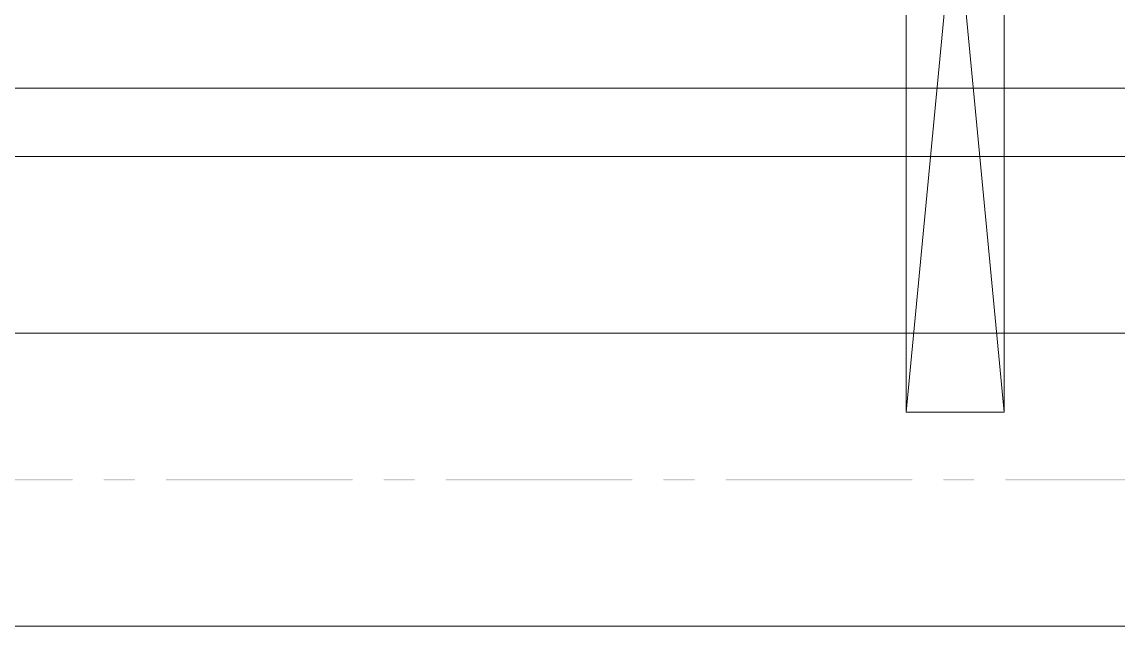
# Model space of a CAD drawing. Header units: millimetres. Extents: x 2315 to 4619, y 1334 to 1897.
# Drawn here: x 3563 to 3619, y 1603.6 to 1634.4 of the extents above; entities that cross this region are included whole.
import ezdxf

# ---------------------------------------------------------------- set-up
doc = ezdxf.new("R2010")
doc.units = ezdxf.units.MM
doc.layers.add('PDF_站场道路', color=7, linetype='Continuous', true_color=0x957000)
doc.layers.add('PDF_转运站初步方案', color=7, linetype='Continuous', true_color=0x00b85c)

msp = doc.modelspace()

# ---------------------------------------------------------------- hatches: boundary and pattern name
at = {"layer": 'PDF_站场道路', "transparency": 33554559}
for points in [[(3556.091, 1611.084), (3556.091, 1611.023), (3565.62, 1611.023), (3565.62, 1611.084)], [(3567.208, 1611.084), (3567.208, 1611.023), (3568.796, 1611.023), (3568.796, 1611.084)], [(3570.384, 1611.084), (3570.384, 1611.023), (3579.913, 1611.023), (3579.913, 1611.084)], [(3581.501, 1611.084), (3581.501, 1611.023), (3583.089, 1611.023), (3583.089, 1611.084)], [(3584.677, 1611.084), (3584.677, 1611.023), (3594.206, 1611.023), (3594.206, 1611.084)], [(3595.794, 1611.084), (3595.794, 1611.023), (3597.382, 1611.023), (3597.382, 1611.084)], [(3598.97, 1611.084), (3598.97, 1611.023), (3608.499, 1611.023), (3608.499, 1611.084)], [(3610.087, 1611.084), (3610.087, 1611.023), (3611.675, 1611.023), (3611.675, 1611.084)], [(3613.263, 1611.084), (3613.263, 1611.023), (3622.792, 1611.023), (3622.792, 1611.084)]]:
    msp.add_hatch(color=256, dxfattribs=at).paths.add_polyline_path(points)

# ---------------------------------------------------------------- linework, layer by layer
at = {"layer": 'PDF_站场道路', "lineweight": 9}
for points in [[(3361.976, 1618.536), (4057.873, 1618.536)], [(3323.922, 1603.571), (4289.309, 1603.571)]]:
    msp.add_lwpolyline(points, dxfattribs=at)
at = {"layer": 'PDF_转运站初步方案', "color": 142, "lineweight": 5, "true_color": 0x00a5dd}
for points in [[(3608.194, 1614.505), (3608.194, 1667.035), (3613.202, 1614.505), (3613.202, 1667.035), (3608.194, 1614.505), (3613.202, 1614.505)], [(3500.874, 1627.576), (4063.859, 1627.576)]]:
    msp.add_lwpolyline(points, dxfattribs=at)
at = {"layer": 'PDF_转运站初步方案', "color": 142, "lineweight": 18, "true_color": 0x00a5dd}
msp.add_lwpolyline([(3498.858, 1633.074), (3502.89, 1633.074), (3500.874, 1633.074), (3500.874, 1631.058), (4068.867, 1631.058)], dxfattribs=at)

doc.saveas('drawing.dxf')
